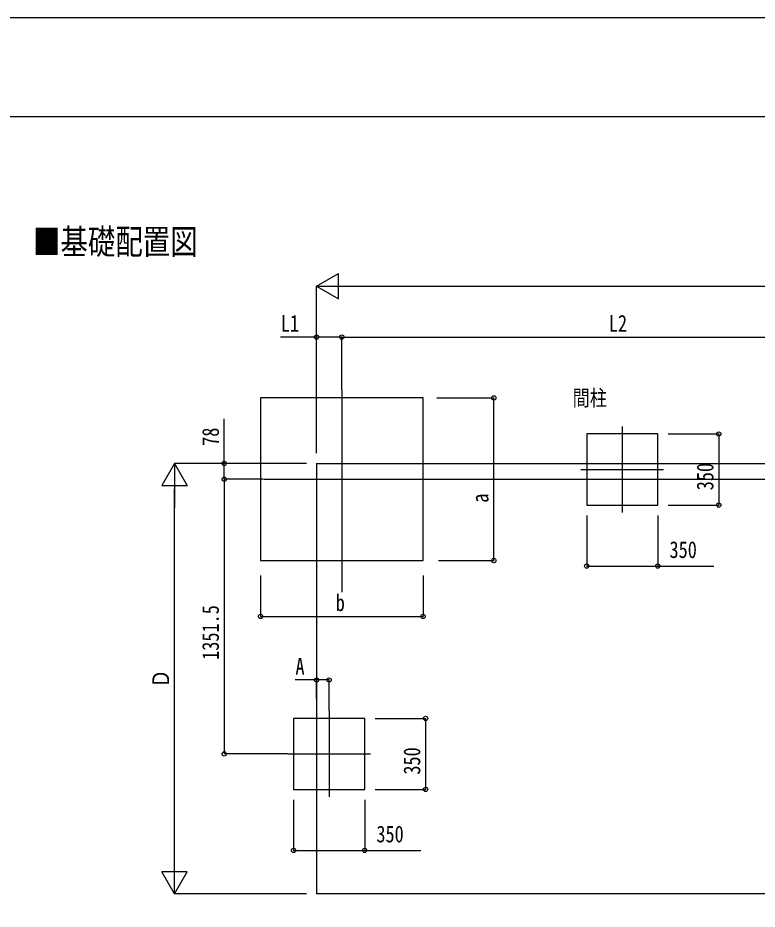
# Model space of a CAD drawing. Units: millimetres, scale not verified. Extents: x -10512 to 10512, y -7425 to 7425.
# Drawn here: x -6059 to -2420, y 3039 to 7425 of the extents above; entities that cross this region are included whole.
import ezdxf
from ezdxf.enums import TextEntityAlignment as Align

# ---------------------------------------------------------------- set-up
doc = ezdxf.new("R2010")
doc.units = ezdxf.units.MM
doc.header["$LTSCALE"] = 30
for name, color, linetype in [('0-2_USER1', 3, 'Continuous'), ('0-3_YKK_12', 2, 'Continuous'), ('0-5_YKK_A1', 4, 'Continuous'), ('0-6_YKK_D', 6, 'Continuous'), ('0-7_YKK_ZWAK', 7, 'Continuous')]:
    doc.layers.add(name, color=color, linetype=linetype)
doc.styles.add('ＭＳ ゴシック', font='')
doc.styles.get('ＭＳ ゴシック').set_extended_font_data('MS Gothic')

msp = doc.modelspace()

# ---------------------------------------------------------------- linework, layer by layer
at = {"layer": '0-3_YKK_12'}
for p, q in [((-4464.45, 5594.39), (-4464.45, 4599.22)), ((-3084.45, 5413.42), (-3084.45, 4990.79)), ((-3288.18, 5202.1), (-2880.72, 5202.1)), ((-4849.42, 5154.3), (-1530.31, 5154.3)), ((-4526.95, 4014.12), (-4526.95, 3591.49)), ((-4730.68, 3802.8), (-4323.22, 3802.8))]:
    msp.add_line(p, q, dxfattribs=at)
at = {"layer": '0-5_YKK_A1'}
for p, q in [((-4588.45, 5232.1), (1179.55, 5232.1)), ((-4588.45, 5232.1), (-4588.45, 3113.72)), ((1179.55, 3113.72), (-4588.45, 3113.72))]:
    msp.add_line(p, q, dxfattribs=at)
for points in [[(-4864.45, 4754.3), (-4064.45, 4754.3), (-4064.45, 5554.3), (-4864.45, 5554.3)], [(-3259.45, 5027.1), (-2909.45, 5027.1), (-2909.45, 5377.1), (-3259.45, 5377.1)], [(-4701.95, 3627.8), (-4351.95, 3627.8), (-4351.95, 3977.8), (-4701.95, 3977.8)]]:
    msp.add_lwpolyline(points, close=True, dxfattribs=at)
at = {"layer": '0-6_YKK_D'}
for p, q in [((-4588.45, 6104.3), (-4480.2, 6166.8)), ((-4480.2, 6041.8), (-4480.2, 6166.8)), ((-4588.45, 5282.1), (-4588.45, 6105.3)), ((-4588.45, 6104.3), (-4480.2, 6041.8)), ((-4588.45, 6104.3), (-4371.94, 6104.3)), ((-4463.45, 6104.3), (1054.55, 6104.3)), ((-4588.45, 5282.1), (-4588.45, 5855.3)), ((-4464.45, 5595.39), (-4464.45, 5855.3)), ((-4464.45, 5595.39), (-4464.45, 5855.3)), ((-4464.45, 5854.3), (-1704.45, 5854.3)), ((-3997.29, 5554.3), (-3715.34, 5554.3)), ((-3716.34, 4754.3), (-3716.34, 5554.3)), ((-2858.45, 5377.1), (-2608.45, 5377.1)), ((-2609.45, 5377.1), (-2609.45, 5027.1)), ((-5288.3, 5232.1), (-5350.8, 5123.85)), ((-4638.45, 5232.1), (-5289.3, 5232.1)), ((-5288.3, 5232.1), (-5225.8, 5123.85)), ((-5288.3, 5232.1), (-5288.3, 5015.6)), ((-4638.45, 5232.1), (-5043.92, 5232.1)), ((-4906.89, 5154.3), (-5043.92, 5154.3)), ((-4853.42, 5154.3), (-5043.92, 5154.3)), ((-5042.92, 5154.3), (-5042.92, 3802.8)), ((-5350.8, 5123.85), (-5225.8, 5123.85)), ((-5288.3, 3238.72), (-5288.3, 5107.1)), ((-2858.45, 5027.1), (-2608.45, 5027.1)), ((-3259.45, 4976.1), (-3259.45, 4726.1)), ((-2909.45, 4976.1), (-2909.45, 4726.1)), ((-3989.45, 4754.3), (-3715.34, 4754.3)), ((-4864.45, 4680.11), (-4864.45, 4478.3)), ((-4064.45, 4680.29), (-4064.45, 4478.3)), ((-4864.45, 4479.3), (-4064.45, 4479.3)), ((-4588.45, 4077.53), (-4588.45, 4167.56)), ((-4526.95, 4015.12), (-4526.95, 4167.56)), ((-4300.95, 3977.8), (-4050.95, 3977.8)), ((-4051.95, 3977.8), (-4051.95, 3627.8)), ((-4731.68, 3802.8), (-5043.92, 3802.8)), ((-4300.95, 3627.8), (-4050.95, 3627.8)), ((-4701.95, 3576.8), (-4701.95, 3326.8)), ((-4351.95, 3576.8), (-4351.95, 3326.8)), ((-5288.3, 3113.72), (-5288.3, 3330.23)), ((-5288.3, 3113.72), (-5350.8, 3221.97)), ((-5225.8, 3221.97), (-5350.8, 3221.97)), ((-5288.3, 3113.72), (-5225.8, 3221.97)), ((-4638.45, 3113.72), (-5289.3, 3113.72))]:
    msp.add_line(p, q, dxfattribs=at)
for points in [[(-4464.45, 5854.3), (-4588.45, 5854.3), (-4766.28, 5854.3)], [(-5042.92, 5154.3), (-5042.92, 5232.1), (-5042.92, 5452.43)], [(-3259.45, 4727.1), (-2909.45, 4727.1), (-2632.95, 4727.1)], [(-4526.95, 4166.56), (-4588.45, 4166.56), (-4694.28, 4166.56)], [(-4701.95, 3327.8), (-4351.95, 3327.8), (-4075.45, 3327.8)]]:
    msp.add_lwpolyline(points, dxfattribs=at)
for centre in [(-4588.45, 5854.3), (-4464.45, 5854.3), (-4464.45, 5854.3), (-3716.34, 5554.3), (-2609.45, 5377.1), (-5042.92, 5232.1), (-5042.92, 5154.3), (-5042.92, 5154.3), (-2609.45, 5027.1), (-3716.34, 4754.3), (-3259.45, 4727.1), (-2909.45, 4727.1), (-4864.45, 4479.3), (-4064.45, 4479.3), (-4588.45, 4166.56), (-4526.95, 4166.56), (-4051.95, 3977.8), (-5042.92, 3802.8), (-4051.95, 3627.8), (-4701.95, 3327.8), (-4351.95, 3327.8)]:
    msp.add_circle(centre, 10.62, dxfattribs=at)
at = {"layer": '0-7_YKK_ZWAK'}
msp.add_line((9737.55, 6937.5), (-9762.45, 6937.5), dxfattribs=at)
msp.add_lwpolyline([(-10512.5, -7425), (10512.5, -7425), (10512.5, 7425), (-10512.5, 7425)], close=True, dxfattribs=at)

# ---------------------------------------------------------------- texts
at = {"layer": '0-2_USER1', "style": 'ＭＳ ゴシック', "width": 0.8}
for s, height, p in [('■基礎配置図', 123.7, (-5983.89, 6224.27)), ('間柱', 77.32, (-3328.54, 5492.54))]:
    msp.add_text(s, height=height, dxfattribs=at).set_placement(p, align=Align.BOTTOM_LEFT)
at = {"layer": '0-6_YKK_D', "style": 'ＭＳ ゴシック', "width": 0.8}
for s, p in [('L1', (-4764.62, 5855.97)), ('L2', (-3150.45, 5855.97)), ('350', (-2851.95, 4742.1)), ('b', (-4494.45, 4480.63)), ('A', (-4692.62, 4168.23)), ('350', (-4294.45, 3342.8))]:
    msp.add_text(s, height=82.48, dxfattribs=at).set_placement(p, align=Align.BOTTOM_LEFT)
for s, p in [('78', (-5044.58, 5318.77)), ('350', (-2611.12, 5100.1)), ('a', (-3718.01, 5038.78)), ('1351.5', (-5044.58, 4265.55)), ('Ｄ', (-5289.3, 4127.91)), ('350', (-4053.62, 3700.8))]:
    msp.add_text(s, height=82.48, rotation=90, dxfattribs=at).set_placement(p, align=Align.BOTTOM_LEFT)

doc.saveas('drawing.dxf')
